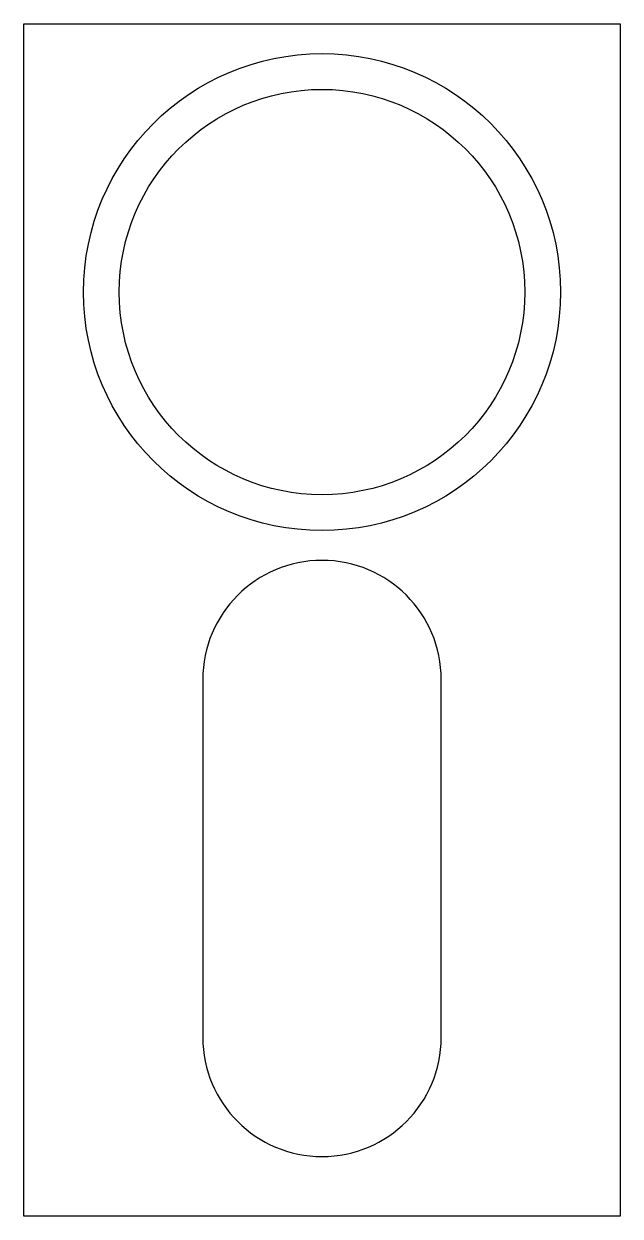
# Model space of a CAD drawing. Header units: millimetres. Extents: x 2717 to 3030, y 1665 to 1766.
# Drawn here: x 2979.7 to 3029.7, y 1664.7 to 1764.7 of the extents above.
import ezdxf

# ---------------------------------------------------------------- set-up
doc = ezdxf.new("R2010")
doc.units = ezdxf.units.MM

msp = doc.modelspace()

# ---------------------------------------------------------------- linework, layer by layer
for p, q in [((2979.72, 1764.71), (3029.72, 1764.71)), ((2979.72, 1664.71), (2979.72, 1764.71)), ((3029.72, 1764.71), (3029.72, 1664.71)), ((2994.72, 1709.71), (2994.72, 1679.71)), ((3014.72, 1679.71), (3014.72, 1709.71)), ((3029.72, 1664.71), (2979.72, 1664.71))]:
    msp.add_line(p, q)
for radius in [20, 17]:
    msp.add_circle((3004.72, 1742.21), radius)
for centre, start, end in [((3004.72, 1709.71), 0, 180), ((3004.72, 1679.71), 180, 0)]:
    msp.add_arc(centre, 10, start, end)

doc.saveas('drawing.dxf')
